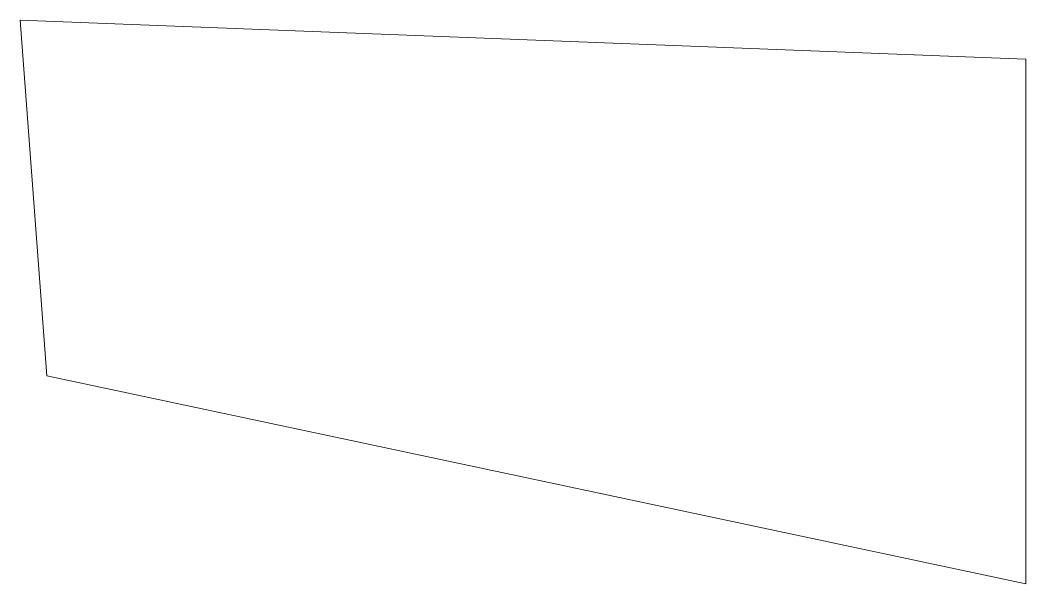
# Model space of a CAD drawing. Header units: inches. Extents: x -10.5 to 0, y 0 to 5.9.
import ezdxf

# ---------------------------------------------------------------- set-up
doc = ezdxf.new("R2010")
doc.units = ezdxf.units.IN
doc.header["$MEASUREMENT"] = 0

msp = doc.modelspace()

# ---------------------------------------------------------------- linework, layer by layer
at = {"color": 7, "linetype": 'Continuous', "lineweight": 15}
for p, q in [((-10.263, 2.181), (-10.542, 5.909)), ((0, 5.5), (-10.542, 5.909)), ((0, 0), (0, 5.5)), ((0, 0), (-10.263, 2.181))]:
    msp.add_line(p, q, dxfattribs=at)

doc.saveas('drawing.dxf')
